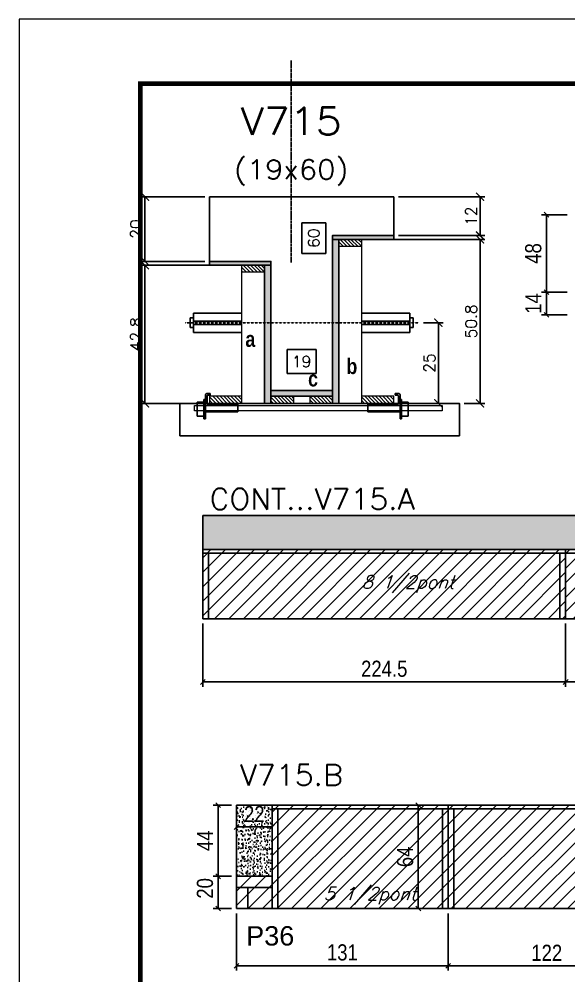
# Model space of a CAD drawing. Extents: x -20960 to -5926, y -2106 to 21915.
# Drawn here: x -10608 to -10268, y 15580 to 16173 of the extents above; entities that cross this region are included whole.
import ezdxf
from ezdxf.enums import TextEntityAlignment as Align

# ---------------------------------------------------------------- set-up
doc = ezdxf.new("R2010")
doc.units = 0
doc.linetypes.add('DASHED', pattern=[0.75, 0.5, -0.25])
doc.linetypes.add('HIDDEN', pattern=[0.375, 0.25, -0.125])
for name, color, linetype in [('5', 5, 'Continuous'), ('barrote', 251, 'Continuous'), ('COTA', 241, 'Continuous'), ('Cota Seção (2x)', 4, 'Continuous'), ('detalhes', 4, 'Continuous'), ('Painéis', 200, 'Continuous'), ('presilha', 1, 'Continuous'), ('Reaproveitamento', 251, 'Continuous'), ('SARR_2.2x7', 40, 'Continuous'), ('SARR_3.5x7', 81, 'Continuous'), ('TENSOR', 3, 'Continuous'), ('texto', 7, 'Continuous'), ('Texto de Titulo', 7, 'Continuous'), ('Texto Qtd Sarr', 242, 'Continuous')]:
    doc.layers.add(name, color=color, linetype=linetype)
for name, color, linetype, lineweight in [('CONCRETO', 251, 'Continuous', 25), ('Folhas', 255, 'Continuous', 9), ('Hachura', 251, 'Continuous', 9), ('Madeira', 126, 'Continuous', 18), ('SARRAFO DE PRESSAO', 251, 'DASHED', 9), ('SCO-___-LAJ', 2, 'Continuous', 0), ('Texto Seção', 7, 'Continuous', 15)]:
    doc.layers.add(name, color=color, linetype=linetype, lineweight=lineweight)
doc.styles.add('COTA TECNICA', font='techl___.ttf', dxfattribs={"height": 10})
doc.styles.add('REGUA-120', font='ROMANS.shx', dxfattribs={"height": 15})
doc.styles.add('Romans', font='romans.shx')
doc.styles.get("Standard").update_dxf_attribs({"font": 'arial.ttf'})
doc.styles.add('TECNICA', font='techb___.ttf', dxfattribs={"height": 10})
doc.dimstyles.new('Cota Seção (2x)', dxfattribs={"dimtxt": 7, "dimasz": 5, "dimexe": 3, "dimexo": 3, "dimgap": 2, "dimtad": 3, "dimdec": 1, "dimlfac": 0.5, "dimzin": 12, "dimdsep": 46, "dimtxsty": 'Romans', "dimblk": 'ARCHTICK', "dimcen": 0, "dimclrd": 4, "dimclre": 4, "dimclrt": 1, "dimadec": 1, "dimazin": 3, "dimtfac": 1, "dimtdec": 1, "dimtmove": 0, "dimatfit": 3, "dimldrblk": 'OBLIQUE', "dimfxl": 1, "dimtolj": 1, "dimtzin": 12, "dimarcsym": 0})
doc.dimstyles.new('Cota Seção interna', dxfattribs={"dimtxt": 7, "dimasz": 6, "dimexe": 0.18, "dimexo": 2, "dimgap": -4, "dimtad": 3, "dimdec": 1, "dimlfac": 0.5, "dimzin": 12, "dimdsep": 46, "dimtxsty": 'Romans', "dimblk": 'ARCHTICK', "dimcen": 0.09, "dimse1": 1, "dimse2": 1, "dimsd1": 1, "dimsd2": 1, "dimclrd": 180, "dimclre": 5, "dimclrt": 1, "dimadec": 0, "dimazin": 3, "dimtfac": 1, "dimtdec": 1, "dimtofl": 0, "dimtmove": 0, "dimatfit": 3, "dimldrblk": 'ARCHTICK', "dimfxl": 1, "dimtolj": 1, "dimtzin": 0, "dimarcsym": 0})
doc.dimstyles.new('PAINEL', dxfattribs={"dimtxt": 10, "dimasz": 3, "dimexe": 3, "dimexo": 3, "dimgap": 3, "dimtad": 1, "dimdec": 1, "dimzin": 12, "dimdsep": 46, "dimtxsty": 'COTA TECNICA', "dimblk1": 'OBLIQUE', "dimblk2": 'OBLIQUE', "dimsah": 1, "dimcen": 0.9, "dimclrd": 4, "dimclre": 4, "dimclrt": 240, "dimadec": 1, "dimazin": 3, "dimtfac": 1, "dimtdec": 1, "dimtmove": 0, "dimatfit": 3, "dimfxl": 1, "dimtolj": 1, "dimtzin": 12, "dimarcsym": 0})
pattern_1 = [(45, (-152585.0965, -16012.6736), (-4.49012806, 4.49012806), [])]

# ---------------------------------------------------------------- blocks, each defined once
blk = doc.blocks.new('9999999999')
at = {"layer": 'Folhas'}
blk.add_lwpolyline([(98138.98, 34190.21), (99623.98, 34190.21), (99623.98, 35240.21), (98138.98, 35240.21)], close=True, dxfattribs=at)
at = {"layer": 'Folhas', "color": 30, "const_width": 3}
blk.add_lwpolyline([(98213.98, 34230.21), (99583.98, 34230.21), (99583.98, 35200.21), (98213.98, 35200.21)], close=True, dxfattribs=at)
blk = doc.blocks.new('titulo1')
at = {"layer": 'Defpoints', "color": 252, "linetype": 'HIDDEN', "ltscale": 2}
blk.add_line((0, 0), (0, 125), dxfattribs=at)
at = {"layer": 'Defpoints', "style": 'Romans', "oblique": 15}
blk.add_attdef('FOLHA', text='', height=10, dxfattribs=at).set_placement((0, 15.58), align=Align.MIDDLE_CENTER)
at = {"layer": 'Texto Qtd Sarr', "color": 3, "style": 'Romans', "oblique": 15}
for tag, height, p in [('TITULO', 17, (0, 71.45)), ('SEÇÃO', 12, (0, 41.55))]:
    blk.add_attdef(tag, text='', height=height, dxfattribs=at).set_placement(p, align=Align.MIDDLE_CENTER)
blk = doc.blocks.new('*D621')
at = {"layer": 'Cota Seção (2x)', "color": 180, "lineweight": -2, "transparency": 16777216}
for p, q in [((-10418.66, 16046.35), (-10433.66, 16046.35)), ((-10433.66, 16046.35), (-10433.66, 16027.35)), ((-10418.66, 16027.35), (-10418.66, 16046.35)), ((-10433.66, 16027.35), (-10418.66, 16027.35))]:
    blk.add_line(p, q, dxfattribs=at)
at = {"layer": 'Defpoints', "color": 0, "transparency": 16777216}
for p in [(-10414.66, 16062.47), (-10414.66, 16062.47), (-10414.66, 15942.47)]:
    blk.add_point(p, dxfattribs=at)
at = {"layer": 'Cota Seção (2x)', "color": 1, "transparency": 16777216, "insert": (-10426.16, 16036.85), "char_height": 7, "attachment_point": 5, "rotation": 90, "style": 'Romans'}
blk.add_mtext('\\A1;60', dxfattribs=at)
blk = doc.blocks.new('_ArchTick')
at = {"color": 0, "linetype": 'ByBlock', "const_width": 0.15}
blk.add_lwpolyline([(-0.5, -0.5), (0.5, 0.5)], dxfattribs=at)
blk = doc.blocks.new('PRESILHA METÁLICA 1')
at = {"layer": 'presilha'}
for p, q in [((7.5, 10.64), (7.5, 19.86)), ((12, 21), (8.64, 21)), ((9, 11.57), (9, 18.93)), ((12, 19.5), (9.57, 19.5)), ((12, 21), (12, 19.5)), ((0, 13), (6, 13)), ((0, 13), (0, 0)), ((6, 15.5), (7.5, 15.5)), ((6, -2.5), (6, 15.5)), ((6, 13), (6, 0)), ((7.5, 15.5), (7.5, -2.5)), ((37.5, 11), (9.57, 11)), ((37.5, 11), (37.5, 4.1)), ((6, 0), (0, 0)), ((37.5, 4.1), (7.5, 4.1)), ((7.5, -2.5), (6, -2.5))]:
    blk.add_line(p, q, dxfattribs=at)
for centre, radius, start, end in [((8.64, 19.86), 1.14, 90, 180), ((9.57, 18.93), 0.57, 90, 180), ((9.57, 11.57), 0.57, 180, 270)]:
    blk.add_arc(centre, radius, start, end, dxfattribs=at)
blk = doc.blocks.new('*D622')
at = {"layer": 'Cota Seção (2x)', "color": 180, "lineweight": -2, "transparency": 16777216}
for p, q in [((-10424.66, 15967.9), (-10442.66, 15967.9)), ((-10442.66, 15967.9), (-10442.66, 15952.9)), ((-10424.66, 15952.9), (-10424.66, 15967.9)), ((-10442.66, 15952.9), (-10424.66, 15952.9))]:
    blk.add_line(p, q, dxfattribs=at)
at = {"layer": 'Defpoints', "color": 0, "transparency": 16777216}
for p in [(-10414.66, 15948.9), (-10452.66, 15934.47), (-10414.66, 15934.47)]:
    blk.add_point(p, dxfattribs=at)
at = {"layer": 'Cota Seção (2x)', "color": 1, "transparency": 16777216, "insert": (-10433.66, 15960.4), "char_height": 7, "attachment_point": 5, "style": 'Romans'}
blk.add_mtext('\\A1;19', dxfattribs=at)
blk = doc.blocks.new('*D623')
at = {"layer": 'COTA', "color": 4, "lineweight": -2, "transparency": 16777216}
for p, q in [((-10473.66, 16020.07), (-10533.63, 16020.07)), ((-10530.63, 16020.07), (-10530.63, 15934.47)), ((-10473.66, 15934.47), (-10533.63, 15934.47))]:
    blk.add_line(p, q, dxfattribs=at)
at = {"layer": 'Defpoints', "color": 0, "transparency": 16777216}
for p in [(-10470.66, 16020.07), (-10530.63, 15934.47), (-10470.66, 15934.47)]:
    blk.add_point(p, dxfattribs=at)
at = {"layer": 'COTA', "color": 4, "lineweight": -2, "transparency": 16777216, "xscale": 5, "yscale": 5, "zscale": 5}
for p, rotation in [((-10530.63, 16020.07), 90), ((-10530.63, 15934.47), 270)]:
    blk.add_blockref('_ArchTick', p, dxfattribs=dict(at, rotation=rotation))
at = {"layer": 'COTA', "color": 1, "transparency": 16777216, "insert": (-10536.13, 15977.27), "char_height": 7, "attachment_point": 5, "rotation": 90, "style": 'Romans'}
blk.add_mtext('\\A1;42.8', dxfattribs=at)
blk = doc.blocks.new('_Oblique')
at = {"color": 0, "linetype": 'ByBlock', "lineweight": -2}
blk.add_line((-0.5, -0.5), (0.5, 0.5), dxfattribs=at)
blk = doc.blocks.new('*D624')
at = {"layer": 'COTA', "color": 4, "lineweight": -2, "transparency": 16777216}
for p, q in [((-10358.36, 15984.44), (-10346.08, 15984.44)), ((-10349.08, 15984.44), (-10349.08, 15934.47)), ((-10358.36, 15934.47), (-10346.08, 15934.47))]:
    blk.add_line(p, q, dxfattribs=at)
at = {"layer": 'Defpoints', "color": 0, "transparency": 16777216}
for p in [(-10361.36, 15984.44), (-10361.36, 15934.47), (-10349.08, 15934.47)]:
    blk.add_point(p, dxfattribs=at)
at = {"layer": 'COTA', "color": 4, "lineweight": -2, "transparency": 16777216, "xscale": 5, "yscale": 5, "zscale": 5}
for p, rotation in [((-10349.08, 15984.44), 90), ((-10349.08, 15934.47), 270)]:
    blk.add_blockref('_ArchTick', p, dxfattribs=dict(at, rotation=rotation))
at = {"layer": 'COTA', "color": 1, "transparency": 16777216, "insert": (-10354.58, 15959.46), "char_height": 7, "attachment_point": 5, "rotation": 90, "style": 'Romans'}
blk.add_mtext('\\A1;25', dxfattribs=at)
blk = doc.blocks.new('*D625')
at = {"layer": 'COTA', "color": 4, "lineweight": -2, "transparency": 16777216}
for p, q in [((-10493.66, 16062.47), (-10533.63, 16062.47)), ((-10530.63, 16062.47), (-10530.63, 16022.47)), ((-10493.66, 16022.47), (-10533.63, 16022.47))]:
    blk.add_line(p, q, dxfattribs=at)
at = {"layer": 'Defpoints', "color": 0, "transparency": 16777216}
for p in [(-10490.66, 16062.47), (-10530.63, 16022.47), (-10490.66, 16022.47)]:
    blk.add_point(p, dxfattribs=at)
at = {"layer": 'COTA', "color": 4, "lineweight": -2, "transparency": 16777216, "xscale": 5, "yscale": 5, "zscale": 5}
for p, rotation in [((-10530.63, 16062.47), 90), ((-10530.63, 16022.47), 270)]:
    blk.add_blockref('_ArchTick', p, dxfattribs=dict(at, rotation=rotation))
at = {"layer": 'COTA', "color": 1, "transparency": 16777216, "insert": (-10536.13, 16042.47), "char_height": 7, "attachment_point": 5, "rotation": 90, "style": 'Romans'}
blk.add_mtext('\\A1;20', dxfattribs=at)
blk = doc.blocks.new('*D626')
at = {"layer": 'COTA', "color": 4, "lineweight": -2, "transparency": 16777216}
for p, q in [((-10393.66, 16036.07), (-10320.28, 16036.07)), ((-10323.28, 15934.47), (-10323.28, 16036.07)), ((-10333.06, 15934.47), (-10320.28, 15934.47))]:
    blk.add_line(p, q, dxfattribs=at)
at = {"layer": 'Defpoints', "color": 0, "transparency": 16777216}
for p in [(-10396.66, 16036.07), (-10323.28, 16036.07), (-10336.06, 15934.47)]:
    blk.add_point(p, dxfattribs=at)
at = {"layer": 'COTA', "color": 4, "lineweight": -2, "transparency": 16777216, "xscale": 5, "yscale": 5, "zscale": 5}
for p, rotation in [((-10323.28, 16036.07), 90), ((-10323.28, 15934.47), 270)]:
    blk.add_blockref('_ArchTick', p, dxfattribs=dict(at, rotation=rotation))
at = {"layer": 'COTA', "color": 1, "transparency": 16777216, "insert": (-10328.78, 15985.27), "char_height": 7, "attachment_point": 5, "rotation": 90, "style": 'Romans'}
blk.add_mtext('\\A1;50.8', dxfattribs=at)
blk = doc.blocks.new('*D627')
at = {"layer": 'COTA', "color": 4, "lineweight": -2, "transparency": 16777216}
for p, q in [((-10373.66, 16062.47), (-10320.28, 16062.47)), ((-10323.28, 16038.47), (-10323.28, 16062.47)), ((-10373.66, 16038.47), (-10320.28, 16038.47))]:
    blk.add_line(p, q, dxfattribs=at)
at = {"layer": 'Defpoints', "color": 0, "transparency": 16777216}
for p in [(-10376.66, 16062.47), (-10323.28, 16062.47), (-10376.66, 16038.47)]:
    blk.add_point(p, dxfattribs=at)
at = {"layer": 'COTA', "color": 4, "lineweight": -2, "transparency": 16777216, "xscale": 5, "yscale": 5, "zscale": 5}
for p, rotation in [((-10323.28, 16062.47), 90), ((-10323.28, 16038.47), 270)]:
    blk.add_blockref('_ArchTick', p, dxfattribs=dict(at, rotation=rotation))
at = {"layer": 'COTA', "color": 1, "transparency": 16777216, "insert": (-10328.78, 16050.47), "char_height": 7, "attachment_point": 5, "rotation": 90, "style": 'Romans'}
blk.add_mtext('\\A1;12', dxfattribs=at)
blk = doc.blocks.new('*D629')
at = {"layer": 'COTA', "color": 4, "linetype": 'ByBlock', "lineweight": -2, "transparency": 16777216}
for p, q in [((-10269.31, 16003.34), (-10285.19, 16003.34)), ((-10282.19, 15989.34), (-10282.19, 16003.34)), ((-10269.31, 15989.34), (-10285.19, 15989.34))]:
    blk.add_line(p, q, dxfattribs=at)
at = {"layer": 'Defpoints', "color": 0, "linetype": 'ByBlock', "transparency": 16777216}
for p in [(-10282.19, 16003.34), (-10266.31, 16003.34), (-10266.31, 15989.34)]:
    blk.add_point(p, dxfattribs=at)
at = {"layer": 'COTA', "color": 4, "linetype": 'ByBlock', "lineweight": -2, "transparency": 16777216, "xscale": 3, "yscale": 3, "zscale": 3}
for p, rotation in [((-10282.19, 16003.34), 90), ((-10282.19, 15989.34), 270)]:
    blk.add_blockref('_Oblique', p, dxfattribs=dict(at, rotation=rotation))
at = {"layer": 'COTA', "color": 240, "linetype": 'ByBlock', "transparency": 16777216, "insert": (-10290.26, 15996.34), "char_height": 10, "attachment_point": 5, "rotation": 90, "style": 'COTA TECNICA'}
blk.add_mtext('\\A1;14', dxfattribs=at)
blk = doc.blocks.new('*D689')
at = {"layer": 'COTA', "color": 4, "lineweight": -2, "ltscale": 25, "transparency": 16777216}
for p, q in [((-10269.31, 16051.34), (-10285.19, 16051.34)), ((-10282.19, 16051.34), (-10282.19, 16003.34)), ((-10269.31, 16003.34), (-10285.19, 16003.34))]:
    blk.add_line(p, q, dxfattribs=at)
at = {"layer": 'Defpoints', "color": 0, "ltscale": 25, "transparency": 16777216}
for p in [(-10266.31, 16051.34), (-10282.19, 16003.34), (-10266.31, 16003.34)]:
    blk.add_point(p, dxfattribs=at)
at = {"layer": 'COTA', "color": 4, "lineweight": -2, "ltscale": 25, "transparency": 16777216, "xscale": 3, "yscale": 3, "zscale": 3}
for p, rotation in [((-10282.19, 16051.34), 90), ((-10282.19, 16003.34), 270)]:
    blk.add_blockref('_Oblique', p, dxfattribs=dict(at, rotation=rotation))
at = {"layer": 'COTA', "color": 240, "ltscale": 25, "transparency": 16777216, "insert": (-10290.28, 16027.34), "char_height": 10, "attachment_point": 5, "rotation": 90, "style": 'COTA TECNICA'}
blk.add_mtext('\\A1;48', dxfattribs=at)
blk = doc.blocks.new('*D631')
at = {"layer": 'COTA', "color": 4, "linetype": 'ByBlock', "lineweight": -2, "transparency": 16777216}
for p, q in [((-10473.99, 15618.53), (-10473.99, 15583.07)), ((-10342.99, 15618.53), (-10342.99, 15583.07)), ((-10473.99, 15586.07), (-10342.99, 15586.07))]:
    blk.add_line(p, q, dxfattribs=at)
at = {"layer": 'Defpoints', "color": 0, "linetype": 'ByBlock', "transparency": 16777216}
for p in [(-10473.99, 15621.53), (-10342.99, 15621.53), (-10342.99, 15586.07)]:
    blk.add_point(p, dxfattribs=at)
at = {"layer": 'COTA', "color": 4, "linetype": 'ByBlock', "lineweight": -2, "transparency": 16777216, "xscale": 3, "yscale": 3, "zscale": 3, "rotation": 180}
blk.add_blockref('_Oblique', (-10473.99, 15586.07), dxfattribs=at)
at = {"layer": 'COTA', "color": 4, "linetype": 'ByBlock', "lineweight": -2, "transparency": 16777216, "xscale": 3, "yscale": 3, "zscale": 3}
blk.add_blockref('_Oblique', (-10342.99, 15586.07), dxfattribs=at)
at = {"layer": 'COTA', "color": 240, "linetype": 'ByBlock', "transparency": 16777216, "insert": (-10408.49, 15594.29), "char_height": 10, "attachment_point": 5, "style": 'COTA TECNICA'}
blk.add_mtext('\\A1;131', dxfattribs=at)
blk = doc.blocks.new('*D632')
at = {"layer": 'COTA', "color": 4, "linetype": 'ByBlock', "lineweight": -2, "transparency": 16777216}
for p, q in [((-10342.99, 15618.53), (-10342.99, 15583.07)), ((-10220.99, 15618.53), (-10220.99, 15583.07)), ((-10342.99, 15586.07), (-10220.99, 15586.07))]:
    blk.add_line(p, q, dxfattribs=at)
at = {"layer": 'Defpoints', "color": 0, "linetype": 'ByBlock', "transparency": 16777216}
for p in [(-10342.99, 15621.53), (-10220.99, 15621.53), (-10220.99, 15586.07)]:
    blk.add_point(p, dxfattribs=at)
at = {"layer": 'COTA', "color": 4, "linetype": 'ByBlock', "lineweight": -2, "transparency": 16777216, "xscale": 3, "yscale": 3, "zscale": 3, "rotation": 180}
blk.add_blockref('_Oblique', (-10342.99, 15586.07), dxfattribs=at)
at = {"layer": 'COTA', "color": 4, "linetype": 'ByBlock', "lineweight": -2, "transparency": 16777216, "xscale": 3, "yscale": 3, "zscale": 3}
blk.add_blockref('_Oblique', (-10220.99, 15586.07), dxfattribs=at)
at = {"layer": 'COTA', "color": 240, "linetype": 'ByBlock', "transparency": 16777216, "insert": (-10281.99, 15594.12), "char_height": 10, "attachment_point": 5, "style": 'COTA TECNICA'}
blk.add_mtext('\\A1;122', dxfattribs=at)
blk = doc.blocks.new('*D638')
at = {"layer": 'COTA', "color": 4, "linetype": 'ByBlock', "lineweight": -2, "transparency": 16777216}
for p, q in [((-10476.99, 15641.53), (-10488.38, 15641.53)), ((-10485.38, 15621.53), (-10485.38, 15641.53)), ((-10476.99, 15621.53), (-10488.38, 15621.53))]:
    blk.add_line(p, q, dxfattribs=at)
at = {"layer": 'Defpoints', "color": 0, "linetype": 'ByBlock', "transparency": 16777216}
for p in [(-10485.38, 15641.53), (-10473.99, 15641.53), (-10473.99, 15621.53)]:
    blk.add_point(p, dxfattribs=at)
at = {"layer": 'COTA', "color": 4, "linetype": 'ByBlock', "lineweight": -2, "transparency": 16777216, "xscale": 3, "yscale": 3, "zscale": 3}
for p, rotation in [((-10485.38, 15641.53), 90), ((-10485.38, 15621.53), 270)]:
    blk.add_blockref('_Oblique', p, dxfattribs=dict(at, rotation=rotation))
at = {"layer": 'COTA', "color": 240, "linetype": 'ByBlock', "transparency": 16777216, "insert": (-10493.48, 15634.03), "char_height": 10, "attachment_point": 5, "rotation": 90, "style": 'COTA TECNICA'}
blk.add_mtext('\\A1;20', dxfattribs=at)
blk = doc.blocks.new('*D639')
at = {"layer": 'COTA', "color": 4, "linetype": 'ByBlock', "lineweight": -2, "transparency": 16777216}
for p, q in [((-10476.99, 15685.53), (-10488.38, 15685.53)), ((-10485.38, 15641.53), (-10485.38, 15685.53)), ((-10476.99, 15641.53), (-10488.38, 15641.53))]:
    blk.add_line(p, q, dxfattribs=at)
at = {"layer": 'Defpoints', "color": 0, "linetype": 'ByBlock', "transparency": 16777216}
for p in [(-10485.38, 15685.53), (-10473.99, 15685.53), (-10473.99, 15641.53)]:
    blk.add_point(p, dxfattribs=at)
at = {"layer": 'COTA', "color": 4, "linetype": 'ByBlock', "lineweight": -2, "transparency": 16777216, "xscale": 3, "yscale": 3, "zscale": 3}
for p, rotation in [((-10485.38, 15685.53), 90), ((-10485.38, 15641.53), 270)]:
    blk.add_blockref('_Oblique', p, dxfattribs=dict(at, rotation=rotation))
at = {"layer": 'COTA', "color": 240, "linetype": 'ByBlock', "transparency": 16777216, "insert": (-10493.45, 15663.53), "char_height": 10, "attachment_point": 5, "rotation": 90, "style": 'COTA TECNICA'}
blk.add_mtext('\\A1;44', dxfattribs=at)
blk = doc.blocks.new('*D698')
at = {"layer": 'COTA', "color": 4, "lineweight": -2, "ltscale": 25, "transparency": 16777216}
for p, q in [((-10473.99, 15682.53), (-10473.99, 15669.05)), ((-10451.99, 15682.53), (-10451.99, 15669.05)), ((-10473.99, 15672.05), (-10451.99, 15672.05))]:
    blk.add_line(p, q, dxfattribs=at)
at = {"layer": 'Defpoints', "color": 0, "ltscale": 25, "transparency": 16777216}
for p in [(-10473.99, 15685.53), (-10451.99, 15685.53), (-10451.99, 15672.05)]:
    blk.add_point(p, dxfattribs=at)
at = {"layer": 'COTA', "color": 4, "lineweight": -2, "ltscale": 25, "transparency": 16777216, "xscale": 3, "yscale": 3, "zscale": 3, "rotation": 180}
blk.add_blockref('_Oblique', (-10473.99, 15672.05), dxfattribs=at)
at = {"layer": 'COTA', "color": 4, "lineweight": -2, "ltscale": 25, "transparency": 16777216, "xscale": 3, "yscale": 3, "zscale": 3}
blk.add_blockref('_Oblique', (-10451.99, 15672.05), dxfattribs=at)
at = {"layer": 'COTA', "color": 240, "ltscale": 25, "transparency": 16777216, "insert": (-10462.99, 15680.05), "char_height": 10, "attachment_point": 5, "style": 'COTA TECNICA'}
blk.add_mtext('\\A1;22', dxfattribs=at)
blk = doc.blocks.new('*D699')
at = {"layer": 'COTA', "color": 4, "lineweight": -2, "ltscale": 25, "transparency": 16777216}
for p, q in [((-10345.99, 15685.53), (-10364.51, 15685.53)), ((-10361.51, 15685.53), (-10361.51, 15621.53)), ((-10345.99, 15621.53), (-10364.51, 15621.53))]:
    blk.add_line(p, q, dxfattribs=at)
at = {"layer": 'Defpoints', "color": 0, "ltscale": 25, "transparency": 16777216}
for p in [(-10342.99, 15685.53), (-10361.51, 15621.53), (-10342.99, 15621.53)]:
    blk.add_point(p, dxfattribs=at)
at = {"layer": 'COTA', "color": 4, "lineweight": -2, "ltscale": 25, "transparency": 16777216, "xscale": 3, "yscale": 3, "zscale": 3}
for p, rotation in [((-10361.51, 15685.53), 90), ((-10361.51, 15621.53), 270)]:
    blk.add_blockref('_Oblique', p, dxfattribs=dict(at, rotation=rotation))
at = {"layer": 'COTA', "color": 240, "ltscale": 25, "transparency": 16777216, "insert": (-10369.61, 15653.53), "char_height": 10, "attachment_point": 5, "rotation": 90, "style": 'COTA TECNICA'}
blk.add_mtext('\\A1;64', dxfattribs=at)
blk = doc.blocks.new('*D644')
at = {"layer": 'COTA', "color": 4, "linetype": 'ByBlock', "lineweight": -2, "transparency": 16777216}
for p, q in [((-10494.82, 15798.06), (-10494.82, 15758.91)), ((-10270.32, 15798.06), (-10270.32, 15758.91)), ((-10494.82, 15761.91), (-10270.32, 15761.91))]:
    blk.add_line(p, q, dxfattribs=at)
at = {"layer": 'Defpoints', "color": 0, "linetype": 'ByBlock', "transparency": 16777216}
for p in [(-10494.82, 15801.06), (-10270.32, 15801.06), (-10270.32, 15761.91)]:
    blk.add_point(p, dxfattribs=at)
at = {"layer": 'COTA', "color": 4, "linetype": 'ByBlock', "lineweight": -2, "transparency": 16777216, "xscale": 3, "yscale": 3, "zscale": 3, "rotation": 180}
blk.add_blockref('_Oblique', (-10494.82, 15761.91), dxfattribs=at)
at = {"layer": 'COTA', "color": 4, "linetype": 'ByBlock', "lineweight": -2, "transparency": 16777216, "xscale": 3, "yscale": 3, "zscale": 3}
blk.add_blockref('_Oblique', (-10270.32, 15761.91), dxfattribs=at)
at = {"layer": 'COTA', "color": 240, "linetype": 'ByBlock', "transparency": 16777216, "insert": (-10382.57, 15770.01), "char_height": 10, "attachment_point": 5, "style": 'COTA TECNICA'}
blk.add_mtext('\\A1;224.5', dxfattribs=at)
blk = doc.blocks.new('*D681')
at = {"layer": 'COTA', "color": 4, "lineweight": -2, "ltscale": 25, "transparency": 16777216}
for p, q in [((-10270.32, 15798.06), (-10270.32, 15758.91)), ((-10055.82, 15798.06), (-10055.82, 15758.91)), ((-10270.32, 15761.91), (-10055.82, 15761.91))]:
    blk.add_line(p, q, dxfattribs=at)
at = {"layer": 'Defpoints', "color": 0, "ltscale": 25, "transparency": 16777216}
for p in [(-10270.32, 15801.06), (-10055.82, 15801.06), (-10055.82, 15761.91)]:
    blk.add_point(p, dxfattribs=at)
at = {"layer": 'COTA', "color": 4, "lineweight": -2, "ltscale": 25, "transparency": 16777216, "xscale": 3, "yscale": 3, "zscale": 3, "rotation": 180}
blk.add_blockref('_Oblique', (-10270.32, 15761.91), dxfattribs=at)
at = {"layer": 'COTA', "color": 4, "lineweight": -2, "ltscale": 25, "transparency": 16777216, "xscale": 3, "yscale": 3, "zscale": 3}
blk.add_blockref('_Oblique', (-10055.82, 15761.91), dxfattribs=at)
at = {"layer": 'COTA', "color": 240, "ltscale": 25, "transparency": 16777216, "insert": (-10163.07, 15770.01), "char_height": 10, "attachment_point": 5, "style": 'COTA TECNICA'}
blk.add_mtext('\\A1;214.5', dxfattribs=at)

msp = doc.modelspace()

# ---------------------------------------------------------------- hatches: boundary and pattern name
at = {"layer": 'COTA', "ltscale": 25}
h = msp.add_hatch(dxfattribs=at)
h.set_pattern_fill('AR-CONC', color=256, scale=0.03)
h.set_pattern_definition([(50, (-147781.3037, -7948.827), (5.46554007, -0.47817257), [0.5715, -6.2865]), (355, (-147781.3037, -7948.827), (-1.05730264, 5.73170536), [0.4572, -5.02921753]), (100.4514447, (-147780.848, -7948.867), (4.40823741, 5.25353256), [0.48570026, -5.34270734]), (46.1842, (-147781.304, -7947.303), (8.13237123, -1.26126984), [0.85725, -9.42975]), (96.6355576, (-147780.626, -7947.408), (7.122124, 7.42278374), [0.7285507, -8.01406824]), (351.184151, (-147781.304, -7947.303), (7.122124, 7.42278374), [0.685799, -7.54379196]), (21, (-147780.5417, -7947.684), (4.54843174, -3.06795595), [0.5715, -6.2865]), (326, (-147780.5417, -7947.684), (1.85406085, 5.52563898), [0.4572, -5.0292]), (71.451445, (-147780.1626, -7947.94), (6.40249258, 2.45768307), [0.48570026, -5.34269813]), (37.5, (-147781.3037, -7948.8272), (0.092658098, 2.536651166), [0, -4.96824, 0, -5.1054, 0, -5.04825]), (7.5, (-147781.3037, -7948.8272), (2.004589875, 3.005417245), [0, -2.91084, 0, -4.85394, 0, -1.92405]), (327.5, (-147783.003, -7948.8272), (4.067717855, -0.17186232), [0, -1.905, 0, -5.9436, 0, -7.8867]), (317.5, (-147783.765, -7948.8272), (4.44387544, 0.76279473), [0, -2.4765, 0, -3.94716, 0, -5.6007])])
h.paths.add_polyline_path([(-10494.82, 15865.06), (-10494.82, 15843.86), (-9303.82, 15843.86), (-9303.82, 15865.06)])
at = {"layer": 'COTA', "linetype": 'ByBlock'}
h = msp.add_hatch(dxfattribs=at)
h.set_pattern_fill('AR-CONC', color=256, scale=0.03)
h.set_pattern_definition([(50, (-147750.461, -14827.927), (5.46554007, -0.47817257), [0.5715, -6.2865]), (355, (-147750.461, -14827.927), (-1.05730264, 5.73170536), [0.4572, -5.02921753]), (100.4514447, (-147750.0055, -14827.967), (4.40823741, 5.25353256), [0.48570026, -5.34270734]), (46.1842, (-147750.461, -14826.403), (8.13237123, -1.26126984), [0.85725, -9.42975]), (96.6355576, (-147749.783, -14826.508), (7.122124, 7.42278374), [0.7285507, -8.01406824]), (351.184151, (-147750.461, -14826.403), (7.122124, 7.42278374), [0.685799, -7.54379196]), (21, (-147749.699, -14826.784), (4.54843174, -3.06795595), [0.5715, -6.2865]), (326, (-147749.699, -14826.784), (1.85406085, 5.52563898), [0.4572, -5.0292]), (71.451445, (-147749.32, -14827.0397), (6.40249258, 2.45768307), [0.48570026, -5.34269813]), (37.5, (-147750.461, -14827.927), (0.092658098, 2.536651166), [0, -4.96824, 0, -5.1054, 0, -5.04825]), (7.5, (-147750.461, -14827.927), (2.004589875, 3.005417245), [0, -2.91084, 0, -4.85394, 0, -1.92405]), (327.5, (-147752.1603, -14827.927), (4.067717855, -0.17186232), [0, -1.905, 0, -5.9436, 0, -7.8867]), (317.5, (-147752.9223, -14827.927), (4.44387544, 0.76279473), [0, -2.4765, 0, -3.94716, 0, -5.6007])])
h.paths.add_polyline_path([(-10473.99, 15641.53), (-10451.99, 15641.53), (-10451.99, 15685.53), (-10473.99, 15685.53)])
at = {"layer": 'Hachura'}
h = msp.add_hatch(color=256, dxfattribs=at)
h.dxf.hatch_style = 1
h.paths.add_polyline_path([(-10414.66, 16036.07), (-10414.66, 16038.47), (-10376.66, 16038.47), (-10376.66, 16036.07)])
h = msp.add_hatch(color=256, dxfattribs=at)
h.dxf.hatch_style = 1
h.paths.add_polyline_path([(-10410.66, 16036.07), (-10414.66, 16036.07), (-10414.66, 15934.47), (-10410.66, 15934.47)])
h = msp.add_hatch(dxfattribs=at)
h.set_pattern_fill('ANSI31', color=256, scale=0.5, angle=270, style=0)
h.set_pattern_definition([(315, (12495.1578, 7728.4293), (1.12253202, 1.12253202), [])])
h.paths.add_polyline_path([(-10410.66, 16031.67), (-10410.66, 16036.07), (-10396.66, 16036.07), (-10396.66, 16031.67)])
h = msp.add_hatch(color=256, dxfattribs=at)
h.dxf.hatch_style = 1
h.paths.add_polyline_path([(-10490.66, 16020.07), (-10490.66, 16022.47), (-10452.66, 16022.47), (-10452.66, 16020.07)])
h = msp.add_hatch(dxfattribs=at)
h.set_pattern_fill('ANSI31', color=256, scale=0.5, angle=270, style=0)
h.set_pattern_definition([(315, (12435.1578, 7712.4293), (1.12253202, 1.12253202), [])])
h.paths.add_polyline_path([(-10470.66, 16015.67), (-10470.66, 16020.07), (-10456.66, 16020.07), (-10456.66, 16015.67)])
h = msp.add_hatch(color=256, dxfattribs=at)
h.dxf.hatch_style = 1
h.paths.add_polyline_path([(-10452.66, 16020.07), (-10456.66, 16020.07), (-10456.66, 15934.47), (-10452.66, 15934.47)])
h = msp.add_hatch(dxfattribs=at)
h.set_pattern_fill('ANSI31', color=256, scale=0.5, angle=270, style=0)
h.set_pattern_definition([(315, (12401.1578, 7704.8293), (1.12253202, 1.12253202), [])])
h.paths.add_polyline_path([(-10470.66, 15934.47), (-10470.66, 15938.87), (-10490.66, 15938.87), (-10490.66, 15934.47)])
h = msp.add_hatch(color=256, dxfattribs=at)
h.dxf.hatch_style = 1
h.paths.add_polyline_path([(-10452.66, 15938.87), (-10452.66, 15942.47), (-10414.66, 15942.47), (-10414.66, 15938.87)])
h = msp.add_hatch(dxfattribs=at)
h.set_pattern_fill('ANSI31', color=256, scale=0.5, angle=270, style=0)
h.set_pattern_definition([(315, (12503.9598, 7704.8293), (1.12253202, 1.12253202), [])])
h.paths.add_polyline_path([(-10452.66, 15934.47), (-10452.66, 15938.87), (-10438.66, 15938.87), (-10438.66, 15934.47)])
h = msp.add_hatch(dxfattribs=at)
h.set_pattern_fill('ANSI31', color=256, scale=0.5, angle=270, style=0)
h.set_pattern_definition([(315, (12503.9578, 7704.8293), (1.12253202, 1.12253202), [])])
h.paths.add_polyline_path([(-10414.66, 15934.47), (-10414.66, 15938.87), (-10428.66, 15938.87), (-10428.66, 15934.47)])
h = msp.add_hatch(dxfattribs=at)
h.set_pattern_fill('ANSI31', color=256, scale=0.5, angle=270, style=0)
h.set_pattern_definition([(315, (12495.1578, 7704.8293), (1.12253202, 1.12253202), [])])
h.paths.add_polyline_path([(-10376.66, 15934.47), (-10376.66, 15938.87), (-10396.66, 15938.87), (-10396.66, 15934.47)])
at = {"layer": 'Reaproveitamento', "linetype": 'ByBlock'}
h = msp.add_hatch(dxfattribs=at)
h.set_pattern_fill('ANSI31', color=256, scale=2)
h.set_pattern_definition([(45, (-152620.627, -15991.4767), (-4.49012806, 4.49012806), [])])
h.paths.add_polyline_path([(-10270.32, 15801.06), (-10270.32, 15843.86), (-10494.82, 15843.86), (-10494.82, 15801.06)])
h.paths.add_polyline_path([(-10404.3, 15814.47), (-10336.68, 15814.47), (-10331.18, 15830.44), (-10398.8, 15830.44)], flags=24)
h = msp.add_hatch(dxfattribs=at)
h.set_pattern_fill('ANSI31', color=256, scale=2)
h.set_pattern_definition([(45, (-152564.5, -12538.4326), (-4.49012806, 4.49012806), [])])
h.paths.add_polyline_path([(-10270.32, 15843.86), (-10270.32, 15801.06), (-10076.82, 15801.06), (-10076.82, 15843.86)])
h = msp.add_hatch(dxfattribs=at)
h.set_pattern_fill('ANSI31', color=256, scale=2)
h.set_pattern_definition(pattern_1)
h.paths.add_polyline_path([(-10342.99, 15621.53), (-10342.99, 15685.53), (-10451.99, 15685.53), (-10451.99, 15641.53), (-10473.99, 15641.53), (-10473.99, 15621.53), (-10451.99, 15621.53)])
h = msp.add_hatch(dxfattribs=at)
h.set_pattern_fill('ANSI31', color=256, scale=2)
h.set_pattern_definition(pattern_1)
h.paths.add_polyline_path([(-10220.99, 15685.53), (-10342.99, 15685.53), (-10342.99, 15621.53), (-10220.99, 15621.53)])

# ---------------------------------------------------------------- linework, layer by layer
at = {"ltscale": 3}
for p, q in [((-10502.66, 15987.44), (-10502.66, 15981.44)), ((-10500.66, 15987.44), (-10502.66, 15987.44)), ((-10500.66, 15990.44), (-10500.66, 15978.44)), ((-10500.66, 15990.44), (-10470.66, 15990.44)), ((-10470.66, 15985.44), (-10500.66, 15985.44)), ((-10366.66, 15990.44), (-10396.66, 15990.44)), ((-10396.66, 15985.44), (-10366.66, 15985.44)), ((-10366.66, 15990.44), (-10366.66, 15978.44)), ((-10364.66, 15987.44), (-10366.66, 15987.44)), ((-10364.66, 15987.44), (-10364.66, 15981.44)), ((-10500.66, 15981.44), (-10502.66, 15981.44)), ((-10470.66, 15983.44), (-10500.66, 15983.44)), ((-10396.66, 15983.44), (-10366.66, 15983.44)), ((-10366.66, 15981.44), (-10364.66, 15981.44)), ((-10500.66, 15978.44), (-10470.66, 15978.44)), ((-10366.66, 15978.44), (-10396.66, 15978.44))]:
    msp.add_line(p, q, dxfattribs=at)
at = {"layer": 'barrote'}
msp.add_lwpolyline([(-10509.03, 15914.47), (-10336.06, 15914.47), (-10336.06, 15934.47), (-10509.03, 15934.47)], close=True, dxfattribs=at)
at = {"layer": 'CONCRETO'}
for p, q in [((-10490.66, 16022.47), (-10490.66, 16062.47)), ((-10376.66, 16038.47), (-10376.66, 16062.47))]:
    msp.add_line(p, q, dxfattribs=at)
for points in [[(-10376.66, 16062.47), (-10490.66, 16062.47)], [(-10452.66, 16022.47), (-10452.66, 15938.87), (-10452.66, 15938.87), (-10452.66, 15942.47), (-10414.66, 15942.47), (-10414.66, 16038.47)]]:
    msp.add_lwpolyline(points, dxfattribs=at)
at = {"layer": 'COTA', "ltscale": 25}
for p, q in [((-10494.82, 15865.06), (-10075.82, 15865.06)), ((-10494.82, 15843.86), (-10494.82, 15865.06))]:
    msp.add_line(p, q, dxfattribs=at)
at = {"layer": 'COTA', "linetype": 'ByBlock'}
for p in [(-10473.99, 15641.53), (-10451.99, 15685.53)]:
    msp.add_line(p, (-10473.99, 15685.53), dxfattribs=at)
at = {"layer": 'Madeira'}
for points in [[(-10410.66, 16031.67), (-10410.66, 16036.07), (-10396.66, 16036.07), (-10396.66, 16031.67)], [(-10410.66, 16036.07), (-10396.66, 16036.07), (-10396.66, 15934.47), (-10410.66, 15934.47)], [(-10470.66, 16015.67), (-10470.66, 16020.07), (-10456.66, 16020.07), (-10456.66, 16015.67)], [(-10470.66, 16020.07), (-10456.66, 16020.07), (-10456.66, 15934.47), (-10470.66, 15934.47)], [(-10470.66, 15934.47), (-10470.66, 15938.87), (-10490.66, 15938.87), (-10490.66, 15934.47)], [(-10452.66, 15934.47), (-10452.66, 15938.87), (-10438.66, 15938.87), (-10438.66, 15934.47)], [(-10414.66, 15934.47), (-10414.66, 15938.87), (-10428.66, 15938.87), (-10428.66, 15934.47)], [(-10376.66, 15934.47), (-10376.66, 15938.87), (-10396.66, 15938.87), (-10396.66, 15934.47)]]:
    msp.add_lwpolyline(points, close=True, dxfattribs=at)
at = {"layer": 'Painéis', "linetype": 'ByBlock'}
for p, q in [((-10494.82, 15843.86), (-10055.82, 15843.86)), ((-10494.82, 15801.06), (-10494.82, 15843.86)), ((-10270.32, 15843.86), (-10270.32, 15801.06)), ((-10494.82, 15801.06), (-10270.32, 15801.06)), ((-10270.32, 15801.06), (-10055.82, 15801.06)), ((-10220.99, 15685.53), (-10451.99, 15685.53)), ((-10451.99, 15685.53), (-10451.99, 15641.53)), ((-10342.99, 15685.53), (-10342.99, 15621.53)), ((-10451.99, 15641.53), (-10473.99, 15641.53)), ((-10473.99, 15621.53), (-10473.99, 15641.53)), ((-10451.99, 15621.53), (-10473.99, 15621.53)), ((-10220.99, 15621.53), (-10451.99, 15621.53))]:
    msp.add_line(p, q, dxfattribs=at)
at = {"layer": 'Painéis'}
for points in [[(-10414.66, 16036.07), (-10414.66, 16038.47), (-10376.66, 16038.47), (-10376.66, 16036.07)], [(-10410.66, 16036.07), (-10414.66, 16036.07), (-10414.66, 15934.47), (-10410.66, 15934.47)], [(-10490.66, 16020.07), (-10490.66, 16022.47), (-10452.66, 16022.47), (-10452.66, 16020.07)], [(-10452.66, 16020.07), (-10456.66, 16020.07), (-10456.66, 15934.47), (-10452.66, 15934.47)], [(-10452.66, 15938.87), (-10452.66, 15942.47), (-10414.66, 15942.47), (-10414.66, 15938.87)]]:
    msp.add_lwpolyline(points, close=True, dxfattribs=at)
at = {"layer": 'SARR_2.2x7', "linetype": 'Continuous'}
for p, q in [((-10070.82, 15841.66), (-10494.82, 15841.66)), ((-10235.99, 15683.33), (-10451.99, 15683.33)), ((-10451.99, 15641.53), (-10451.99, 15634.53)), ((-10451.99, 15634.53), (-10473.99, 15634.53)), ((-10466.99, 15634.53), (-10466.99, 15621.53))]:
    msp.add_line(p, q, dxfattribs=at)
at = {"layer": 'SARR_3.5x7'}
for p, q in [((-10270.32, 15843.86), (-10270.32, 15801.06)), ((-10491.32, 15841.66), (-10491.32, 15801.06)), ((-10273.82, 15841.66), (-10273.82, 15801.06)), ((-10451.99, 15685.53), (-10451.99, 15621.53)), ((-10448.49, 15683.33), (-10448.49, 15621.53)), ((-10346.49, 15683.33), (-10346.49, 15621.53)), ((-10339.49, 15683.33), (-10339.49, 15621.53))]:
    msp.add_line(p, q, dxfattribs=at)
at = {"layer": 'SCO-___-LAJ', "color": 1}
msp.add_lwpolyline([(-10500.02, 15933.14), (-10346.72, 15933.14), (-10346.72, 15929.94), (-10500.02, 15929.94)], close=True, dxfattribs=at)
at = {"layer": 'TENSOR', "linetype": 'HIDDEN', "ltscale": 0.5}
msp.add_line((-10505.66, 15984.44), (-10361.36, 15984.44), dxfattribs=at)

# ---------------------------------------------------------------- block references
at = {"layer": 'presilha', "yscale": 0.6666666666666666, "zscale": 0.6666666666666666}
for p, xscale in [((-10498.24, 15926.51), 0.6666666666666666), ((-10367.79, 15926.51), -0.6666666666666666)]:
    msp.add_blockref('PRESILHA METÁLICA 1', p, dxfattribs=dict(at, xscale=xscale))
at = {"layer": 'SARRAFO DE PRESSAO', "color": 6, "linetype": 'ByBlock'}
msp.add_blockref('9999999999', (-108747.48, -19067.69), dxfattribs=at)
at = {"layer": 'Texto Seção'}
ref = msp.add_blockref('titulo1', (-10440.18, 16021.85), dxfattribs=at)
ref.add_attrib('TITULO', 'V715', dxfattribs={"layer": 'Texto de Titulo', "color": 7, "height": 17, "style": 'Romans', "width": 1.1}).set_placement((-10440.18, 16109.35), align=Align.MIDDLE_CENTER)
ref.add_attrib('SEÇÃO', '(19x60)', dxfattribs={"layer": 'Texto de Titulo', "color": 7, "height": 12, "style": 'Romans', "width": 1.1}).set_placement((-10440.18, 16079.35), align=Align.MIDDLE_CENTER)

# ---------------------------------------------------------------- texts
at = {"layer": '5', "linetype": 'Continuous'}
msp.add_text('P36', height=12, rotation=359.99996, dxfattribs=at).set_placement((-10468.04, 15598.61))
at = {"layer": 'detalhes', "style": 'TECNICA'}
for s, p in [('a', (-10468.49, 15969.5)), ('b', (-10405.95, 15952.66)), ('c', (-10429.68, 15944.97))]:
    msp.add_text(s, height=9.6, dxfattribs=at).set_placement(p)
at = {"layer": 'texto', "color": 2, "char_height": 8, "attachment_point": 5, "style": 'Romans'}
for s, insert in [('{\\Q19;\\C256;8 1/2pont}', (-10367.93, 15822.45)), ('{\\Q19;\\C256;5 1/2pont}', (-10391.43, 15629.4))]:
    msp.add_mtext(s, dxfattribs=dict(at, insert=insert))
at = {"layer": 'Texto Seção', "style": 'REGUA-120', "width": 1.05}
for s, p in [('CONT...V715.A', (-10490.65, 15868.74)), ('V715.B', (-10471.91, 15697.68))]:
    msp.add_text(s, height=13, dxfattribs=at).set_placement(p)

# ---------------------------------------------------------------- dimensions: what is measured, and where the dimension line sits
at = {"layer": 'COTA'}
for base, p1, p2, picture, middle in [((-10530.63, 16022.47), (-10490.66, 16062.47), (-10490.66, 16022.47), '*D625', (-10530.63, 16042.47)), ((-10323.28, 16062.47), (-10376.66, 16038.47), (-10376.66, 16062.47), '*D627', (-10323.28, 16050.47))]:
    dim = msp.add_linear_dim(base=base, p1=p1, p2=p2, angle=90, dimstyle='Cota Seção (2x)', dxfattribs=at)
    dim.commit()
    dim.dimension.update_dxf_attribs({"geometry": picture, "text_midpoint": middle, "dimtype": 160})
at = {"layer": 'COTA', "ltscale": 25}
for base, p1, p2, picture, middle in [((-10282.19, 16003.34), (-10266.31, 16051.34), (-10266.31, 16003.34), '*D689', (-10290.28, 16027.34)), ((-10361.51, 15621.53), (-10342.99, 15685.53), (-10342.99, 15621.53), '*D699', (-10369.61, 15653.53))]:
    dim = msp.add_linear_dim(base=base, p1=p1, p2=p2, angle=90, dimstyle='PAINEL', dxfattribs=at)
    dim.commit()
    dim.dimension.update_dxf_attribs({"geometry": picture, "text_midpoint": middle})
at = {"layer": 'COTA'}
for base, p1, p2, picture, middle in [((-10323.28, 16036.07), (-10336.06, 15934.47), (-10396.66, 16036.07), '*D626', (-10328.78, 15985.27)), ((-10530.63, 15934.47), (-10470.66, 16020.07), (-10470.66, 15934.47), '*D623', (-10536.13, 15977.27)), ((-10349.08, 15934.47), (-10361.36, 15984.44), (-10361.36, 15934.47), '*D624', (-10354.58, 15959.46))]:
    dim = msp.add_linear_dim(base=base, p1=p1, p2=p2, angle=90, dimstyle='Cota Seção (2x)', dxfattribs=at)
    dim.commit()
    dim.dimension.update_dxf_attribs({"geometry": picture, "text_midpoint": middle})
at = {"layer": 'COTA', "linetype": 'ByBlock'}
for base, p1, p2, picture, middle in [((-10282.19, 16003.34), (-10266.31, 15989.34), (-10266.31, 16003.34), '*D629', (-10282.19, 15996.34)), ((-10485.38, 15641.53), (-10473.99, 15621.53), (-10473.99, 15641.53), '*D638', (-10485.38, 15634.03))]:
    dim = msp.add_linear_dim(base=base, p1=p1, p2=p2, angle=90, dimstyle='PAINEL', dxfattribs=at)
    dim.commit()
    dim.dimension.update_dxf_attribs({"geometry": picture, "text_midpoint": middle, "dimtype": 160})
for base, p1, p2, picture, middle in [((-10270.32, 15761.91), (-10494.82, 15801.06), (-10270.32, 15801.06), '*D644', (-10382.57, 15770.01)), ((-10342.99, 15586.07), (-10473.99, 15621.53), (-10342.99, 15621.53), '*D631', (-10408.49, 15594.29))]:
    dim = msp.add_linear_dim(base=base, p1=p1, p2=p2, dimstyle='PAINEL', dxfattribs=at)
    dim.commit()
    dim.dimension.update_dxf_attribs({"geometry": picture, "text_midpoint": middle})
at = {"layer": 'COTA', "ltscale": 25}
dim = msp.add_linear_dim(base=(-10055.82, 15761.91), p1=(-10270.32, 15801.06), p2=(-10055.82, 15801.06), dimstyle='PAINEL', dxfattribs=at)
dim.commit()
dim.dimension.update_dxf_attribs({"geometry": '*D681', "text_midpoint": (-10163.07, 15770.01)})
at = {"layer": 'COTA', "linetype": 'ByBlock'}
dim = msp.add_linear_dim(base=(-10485.38, 15685.53), p1=(-10473.99, 15641.53), p2=(-10473.99, 15685.53), angle=90, dimstyle='PAINEL', override={"dimtmove": 1}, dxfattribs=at)
dim.commit()
dim.dimension.update_dxf_attribs({"geometry": '*D639', "text_midpoint": (-10493.45, 15663.53)})
at = {"layer": 'COTA', "ltscale": 25}
dim = msp.add_linear_dim(base=(-10451.99, 15672.05), p1=(-10473.99, 15685.53), p2=(-10451.99, 15685.53), dimstyle='PAINEL', dxfattribs=at)
dim.commit()
dim.dimension.update_dxf_attribs({"geometry": '*D698', "text_midpoint": (-10462.99, 15672.05), "dimtype": 160})
at = {"layer": 'COTA', "linetype": 'ByBlock'}
dim = msp.add_linear_dim(base=(-10220.99, 15586.07), p1=(-10342.99, 15621.53), p2=(-10220.99, 15621.53), dimstyle='PAINEL', override={"dimtmove": 1}, dxfattribs=at)
dim.commit()
dim.dimension.update_dxf_attribs({"geometry": '*D632', "text_midpoint": (-10281.99, 15594.12)})
at = {"layer": 'Cota Seção (2x)'}
dim = msp.add_linear_dim(base=(-10414.66, 16062.47), p1=(-10414.66, 15942.47), p2=(-10414.66, 16062.47), angle=90, dimstyle='Cota Seção interna', dxfattribs=at)
dim.commit()
dim.dimension.update_dxf_attribs({"geometry": '*D621', "text_midpoint": (-10414.66, 16036.85), "dimtype": 160})
dim = msp.add_linear_dim(base=(-10414.66, 15948.9), p1=(-10452.66, 15934.47), p2=(-10414.66, 15934.47), dimstyle='Cota Seção interna', dxfattribs=at)
dim.commit()
dim.dimension.update_dxf_attribs({"geometry": '*D622', "text_midpoint": (-10433.66, 15948.9), "dimtype": 160})

doc.saveas('drawing.dxf')
